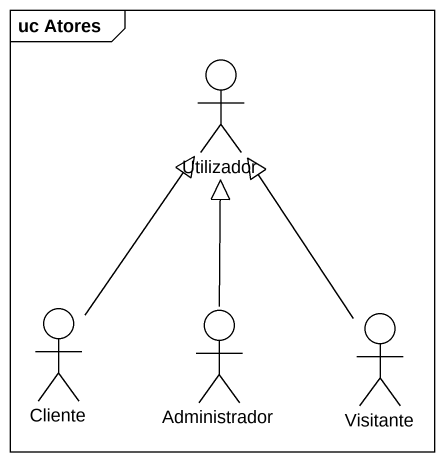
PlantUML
@startuml
mainframe uc Atores
actor Utilizador
actor Cliente
actor Administrador
actor Visitante
Cliente -up-|> Utilizador
Administrador -up-|> Utilizador
Visitante -up-|> Utilizador
@enduml
